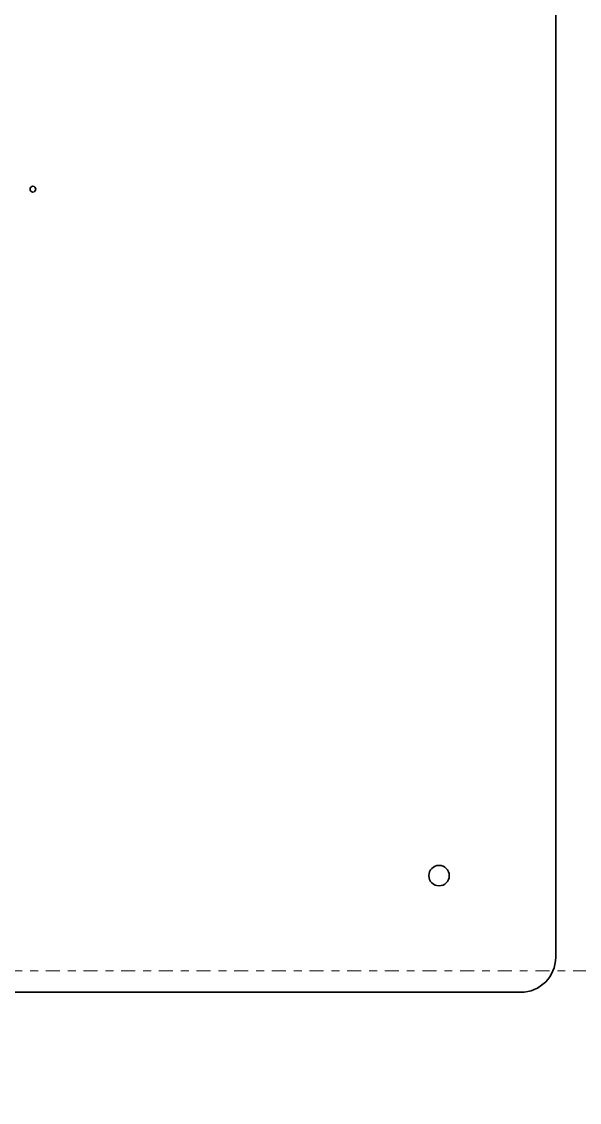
# Model space of a CAD drawing. Header units: millimetres. Extents: x -1052 to 3351, y 0 to 2015.
# Drawn here: x -245.83 to -238.76, y 1716.61 to 1730.32 of the extents above; entities that cross this region are included whole.
import ezdxf

# ---------------------------------------------------------------- set-up
doc = ezdxf.new("R2010")
doc.units = ezdxf.units.MM
doc.linetypes.add('点画线', pattern=[18, 12, -2, 2, -2])
for name, color, linetype, lineweight in [('AM_6', 2, 'Continuous', 35), ('中心线层', 7, '点画线', 18), ('粗实线层', 7, 'Continuous', 35)]:
    doc.layers.add(name, color=color, linetype=linetype, lineweight=lineweight)

# ---------------------------------------------------------------- blocks, each defined once
blk = doc.blocks.new('22_1')
at = {"layer": '中心线层', "color": 0}
for p, q in [((242888.16, 20805.41), (242888.16, 21405.41)), ((242888.16, 21405.41), (243888.16, 21405.41)), ((243888.16, 21405.41), (243888.16, 20805.41)), ((243891.16, 21105.41), (242885.16, 21105.41)), ((243888.16, 20805.41), (242888.16, 20805.41))]:
    blk.add_line(p, q, dxfattribs=at)
blk = doc.blocks.new('23_1')
at = {"layer": '粗实线层'}
blk.add_line((243888.16, 21405.41), (242888.16, 20805.41), dxfattribs=at)
blk.add_blockref('22_1', (0, 0), dxfattribs=at)

msp = doc.modelspace()

# ---------------------------------------------------------------- linework, layer by layer
at = {"layer": 'AM_6'}
for p, q in [((-239.0628, 1718.4529), (-239.0628, 1741.2323)), ((-249.3431, 1718.0092), (-239.5065, 1718.0092))]:
    msp.add_line(p, q, dxfattribs=at)
for centre, radius in [((-245.6911, 1728.1958), 0.037), ((-240.5419, 1719.4884), 0.1294)]:
    msp.add_circle(centre, radius, dxfattribs=at)
msp.add_arc((-239.5065, 1718.4529), 0.4438, 270, 0, dxfattribs=at)

# ---------------------------------------------------------------- block references
at = {"layer": '粗实线层', "xscale": -0.01479181789831161, "yscale": 0.01479181789831161, "zscale": 0.01479181789831161}
msp.add_blockref('23_1', (3357.4364, 1401.6581), dxfattribs=at)

doc.saveas('drawing.dxf')
